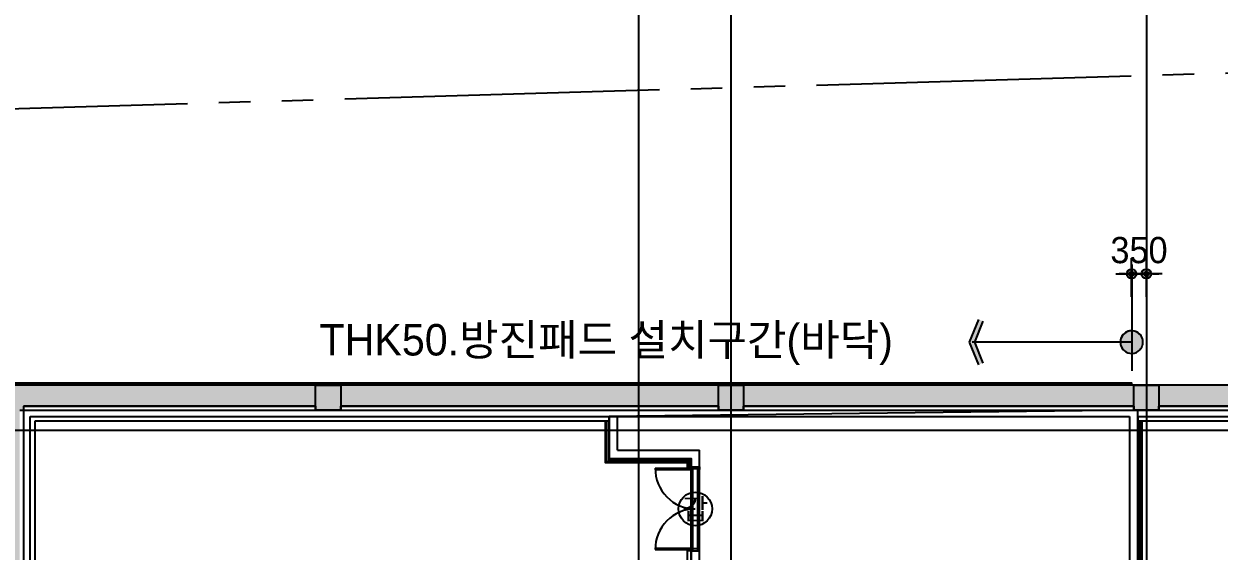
# Model space of a CAD drawing. Header units: metres. Extents: x 630750 to 860239, y 578133 to 726633.
# Drawn here: x 681554 to 710038, y 693304 to 705873 of the extents above; entities that cross this region are included whole.
import ezdxf
from ezdxf.enums import TextEntityAlignment as Align

# ---------------------------------------------------------------- set-up
doc = ezdxf.new("R2010")
doc.units = ezdxf.units.M
doc.header["$LTSCALE"] = 300
for name, pattern in [('CONTINOUS', [0]), ('HIDDEN', [2, 1, -1]), ('SITE$0$ACAD$0$DASHED', [19.05, 12.7, -6.35]), ('SITE$0$PROPERTY', [37.5, 25, -2.5, 2.5, -2.5, 2.5, -2.5]), ('업무시설_xr-base$0$CONTINOUS', [0])]:
    doc.linetypes.add(name, pattern=pattern)
doc.layers.get('Defpoints').update_dxf_attribs({"color": 8})
for name, color, linetype in [('A-CEN-1', 1, 'Continuous'), ('A-CON', 2, 'Continuous'), ('A-DIM', 7, 'Continuous'), ('A-DOR', 4, 'Continuous'), ('A-ELE-9', 9, 'Continuous'), ('A-ETC-1', 7, 'Continuous'), ('A-HAT-2', 8, 'Continuous'), ('A-SYM1', 7, 'Continuous'), ('A-TXT-S', 3, 'Continuous'), ('A-WAL-BLK', 3, 'Continuous'), ('A-WAL-DW', 7, 'Continuous'), ('A-WALL-CONC', 2, 'Continuous'), ('DIM', 7, 'Continuous'), ('ELE9', 9, 'Continuous'), ('KUK-DRYWALL', 4, 'Continuous'), ('KUK-공사제외', 252, 'CONTINOUS'), ('KUK-석고보드', 201, 'Continuous'), ('SITE$0$C-PROP', 72, 'SITE$0$ACAD$0$DASHED'), ('Text-갑', 7, 'Continuous')]:
    doc.layers.add(name, color=color, linetype=linetype)
doc.styles.add('TEXT(돋음)', font='')
doc.styles.add('돋움', font='')
doc.styles.get('TEXT(돋음)').set_extended_font_data('Dotum')
doc.styles.get('돋움').set_extended_font_data('Dotum')
doc.dimstyles.new('DIM250s', dxfattribs={"dimscale": 250, "dimtxt": 2.5, "dimasz": 0.6, "dimexe": 1.5, "dimexo": 2, "dimgap": 1, "dimtad": 1, "dimdec": 0, "dimzin": 0, "dimdsep": 46, "dimtxsty": 'TEXT(돋음)', "dimblk": 'Z_DOT', "dimcen": 1.5, "dimdle": 2, "dimclrd": 256, "dimclre": 256, "dimclrt": 3, "dimadec": 0, "dimazin": 0, "dimtfac": 1, "dimtdec": 0, "dimtix": 1, "dimtmove": 2, "dimatfit": 3, "dimldrblk": 'Z_DOT', "dimfxl": 1, "dimtolj": 1, "dimtzin": 0, "dimarcsym": 0})

# ---------------------------------------------------------------- blocks, each defined once
blk = doc.blocks.new('Z_DOT')
at = {"layer": 'DIM', "color": 7}
for p, q in [((0, -2.5), (0, 2.5)), ((-2.5, 0), (2.5, 0))]:
    blk.add_line(p, q, dxfattribs=at)
for radius in [0.75, 0.375]:
    blk.add_circle((0, 0), radius, dxfattribs=at)
blk = doc.blocks.new('*D124')
at = {"layer": 'A-DIM', "lineweight": -2, "transparency": 16777216}
for p, q in [((707954, 699364), (707954, 700288)), ((708304, 699364), (708304, 700288)), ((707804, 699913), (707654, 699913)), ((707954, 699913), (708304, 699913)), ((708454, 699913), (708604, 699913))]:
    blk.add_line(p, q, dxfattribs=at)
at = {"layer": 'Defpoints', "color": 0, "transparency": 16777216}
for p in [(708304, 699913), (707954, 698864), (708304, 698864)]:
    blk.add_point(p, dxfattribs=at)
at = {"layer": 'A-DIM', "lineweight": -2, "transparency": 16777216, "xscale": 150, "yscale": 150, "zscale": 150}
blk.add_blockref('Z_DOT', (707954, 699913), dxfattribs=at)
at = {"layer": 'A-DIM', "lineweight": -2, "transparency": 16777216, "xscale": 150, "yscale": 150, "zscale": 150, "rotation": 180}
blk.add_blockref('Z_DOT', (708304, 699913), dxfattribs=at)
at = {"layer": 'A-DIM', "color": 3, "transparency": 16777216, "insert": (708129, 700476), "char_height": 625, "attachment_point": 5, "style": 'TEXT(돋음)'}
blk.add_mtext('\\A1;350', dxfattribs=at)
blk = doc.blocks.new('*D197')
at = {"layer": 'A-DIM', "lineweight": -2, "transparency": 16777216}
for p, q in [((707954, 699364), (707954, 700288)), ((708304, 699364), (708304, 700288)), ((707804, 699913), (707654, 699913)), ((707954, 699913), (708304, 699913)), ((708454, 699913), (708604, 699913))]:
    blk.add_line(p, q, dxfattribs=at)
at = {"layer": 'Defpoints', "color": 0, "transparency": 16777216}
for p in [(708304, 699913), (707954, 698864), (708304, 698864)]:
    blk.add_point(p, dxfattribs=at)
at = {"layer": 'A-DIM', "lineweight": -2, "transparency": 16777216, "xscale": 150, "yscale": 150, "zscale": 150}
blk.add_blockref('Z_DOT', (707954, 699913), dxfattribs=at)
at = {"layer": 'A-DIM', "lineweight": -2, "transparency": 16777216, "xscale": 150, "yscale": 150, "zscale": 150, "rotation": 180}
blk.add_blockref('Z_DOT', (708304, 699913), dxfattribs=at)
at = {"layer": 'A-DIM', "color": 3, "transparency": 16777216, "insert": (708129, 700476), "char_height": 625, "attachment_point": 5, "style": 'TEXT(돋음)'}
blk.add_mtext('\\A1;350', dxfattribs=at)
blk = doc.blocks.new('con1')
at = {"layer": 'A-WALL-CONC', "linetype": '업무시설_xr-base$0$CONTINOUS'}
h = blk.add_hatch(color=253, dxfattribs=at)
h.dxf.hatch_style = 1
h.paths.add_polyline_path([(-374646, -269622), (-374446, -269622), (-374446, -269722), (-371796, -269722), (-371796, -267322), (-373346, -267322), (-373346, -267122), (-371796, -267122), (-371796, -260922), (-374446, -260922), (-374446, -267122), (-374346, -267122), (-374346, -267322), (-374446, -267322), (-374446, -268622), (-374646, -268622), (-374646, -260722), (-371596, -260722), (-371596, -269922), (-374646, -269922)], flags=17)
h.paths.add_polyline_path([(-391746, -248122), (-391746, -280472), (-393546, -280472), (-393546, -307972), (-398546, -307972), (-398546, -316999), (-351809, -331181), (-336470, -331181), (-334660, -325216), (-326598, -327662), (-326511, -327375), (-334860, -324841), (-335147, -325787), (-335530, -325670), (-335733, -326340), (-335350, -326456), (-336424, -329997), (-336807, -329881), (-337010, -330551), (-336628, -330667), (-336693, -330881), (-351764, -330881), (-352556, -330641), (-352397, -330114), (-353162, -329882), (-353322, -330408), (-362030, -327766), (-361870, -327240), (-362636, -327007), (-362795, -327534), (-374661, -323933), (-374501, -323407), (-375267, -323174), (-375427, -323701), (-380977, -322017), (-380817, -321490), (-381583, -321258), (-381742, -321784), (-392780, -318435), (-392649, -318004), (-393319, -317801), (-393362, -317945), (-397946, -316554), (-397946, -308572), (-393146, -308572), (-393146, -306522), (-391146, -306522), (-391146, -306122), (-392796, -306122), (-392796, -305522), (-393146, -305522), (-393146, -299422), (-391146, -299422), (-391146, -299022), (-393146, -299022), (-393146, -296322), (-392796, -296322), (-392796, -295622), (-393146, -295622), (-393146, -293122), (-391146, -293122), (-391146, -292722), (-393146, -292722), (-393146, -287472), (-391146, -287472), (-391146, -287072), (-393146, -287072), (-393146, -286422), (-392796, -286422), (-392796, -285722), (-393146, -285722), (-393146, -281172), (-392846, -281172), (-392846, -280872), (-391246, -280872), (-391246, -276472), (-391146, -276472), (-391146, -275872), (-391246, -275872), (-391246, -269872), (-391146, -269872), (-391146, -269272), (-391246, -269272), (-391246, -261372), (-391146, -261372), (-391146, -260772), (-391246, -260772), (-391246, -248722), (-391146, -248722), (-391146, -248622), (-384196, -248622), (-384196, -248722), (-383596, -248722), (-383596, -248622), (-374596, -248622), (-374596, -248722), (-373996, -248722), (-373996, -248622), (-364696, -248622), (-364696, -248722), (-364096, -248722), (-364096, -248622), (-354796, -248622), (-354796, -248722), (-354196, -248722), (-354196, -248622), (-344896, -248622), (-344896, -248722), (-344296, -248722), (-344296, -248622), (-334996, -248622), (-334996, -248722), (-334396, -248722), (-334396, -248622), (-325096, -248622), (-325096, -248722), (-324496, -248722), (-324496, -248622), (-318496, -248622), (-318496, -248722), (-317896, -248722), (-317896, -248622), (-309996, -248622), (-309996, -248722), (-309396, -248722), (-309396, -248622), (-302496, -248622), (-302496, -248722), (-301896, -248722), (-301896, -248522), (-299646, -248522), (-299646, -249472), (-302346, -249472), (-302346, -249672), (-299646, -249672), (-299646, -257472), (-302346, -257472), (-302346, -260722), (-302546, -260722), (-302546, -261422), (-302346, -261422), (-302346, -269222), (-302546, -269222), (-302546, -269922), (-302346, -269922), (-302346, -275822), (-302546, -275822), (-302546, -276522), (-302346, -276522), (-302346, -285722), (-302546, -285722), (-302546, -286422), (-302346, -286422), (-302346, -295622), (-302546, -295622), (-302546, -296322), (-302346, -296322), (-302346, -302072), (-302546, -302072), (-302546, -303072), (-302146, -303072), (-302146, -311972), (-302546, -311972), (-302546, -312972), (-302146, -312972), (-302146, -318572), (-302546, -318572), (-302546, -319572), (-302146, -319572), (-302146, -327072), (-302646, -327072), (-302646, -327872), (-302246, -327872), (-302246, -333872), (-302596, -333872), (-302596, -334572), (-302046, -334572), (-302046, -334903), (-302663, -334716), (-302721, -334907), (-301846, -335173), (-301846, -257872), (-299246, -257872), (-299246, -248122)])
h = blk.add_hatch(color=253, dxfattribs=at)
h.dxf.hatch_style = 1
h.paths.add_polyline_path([(-393546, -280472), (-393546, -307972), (-398546, -307972), (-398546, -316999), (-351809, -331181), (-336470, -331181), (-334660, -325216), (-326598, -327662), (-326511, -327375), (-334860, -324841), (-335147, -325787), (-335530, -325670), (-335733, -326340), (-335350, -326456), (-336424, -329997), (-336807, -329881), (-337010, -330551), (-336628, -330667), (-336693, -330881), (-351764, -330881), (-352556, -330641), (-352397, -330114), (-353162, -329882), (-353322, -330408), (-362030, -327766), (-361870, -327240), (-362636, -327007), (-362795, -327534), (-374661, -323933), (-374501, -323407), (-375267, -323174), (-375427, -323701), (-380977, -322017), (-380817, -321490), (-381583, -321258), (-381742, -321784), (-392780, -318435), (-392649, -318004), (-393319, -317801), (-393362, -317945), (-397946, -316554), (-397946, -308572), (-393146, -308572), (-393146, -306522), (-391146, -306522), (-391146, -306122), (-392796, -306122), (-392796, -305522), (-393146, -305522), (-393146, -299422), (-391146, -299422), (-391146, -299022), (-393146, -299022), (-393146, -296322), (-392796, -296322), (-392796, -295622), (-393146, -295622), (-393146, -293122), (-391146, -293122), (-391146, -292722), (-393146, -292722), (-393146, -287472), (-391146, -287472), (-391146, -287072), (-393146, -287072), (-393146, -286422), (-392796, -286422), (-392796, -285722), (-393146, -285722), (-393151, -281172), (-392846, -281172), (-392846, -280872), (-391246, -280872), (-391246, -276472), (-391146, -276472), (-391146, -275872), (-391246, -275872), (-391246, -269872), (-391146, -269872), (-391146, -269272), (-391246, -269272), (-391246, -261372), (-391146, -261372), (-391146, -260772), (-391246, -260772), (-391246, -248722), (-391146, -248722), (-391146, -248622), (-384196, -248622), (-384196, -248722), (-383596, -248722), (-383596, -248622), (-374596, -248622), (-374596, -248722), (-373996, -248722), (-373996, -248622), (-364696, -248622), (-364696, -248722), (-364096, -248722), (-364096, -248622), (-354796, -248622), (-354796, -248722), (-354196, -248722), (-354196, -248622), (-344896, -248622), (-344896, -248722), (-344296, -248722), (-344296, -248622), (-334996, -248622), (-334996, -248722), (-334396, -248722), (-334396, -248622), (-325096, -248622), (-325096, -248722), (-324496, -248722), (-324496, -248622), (-318496, -248622), (-318496, -248722), (-317896, -248722), (-317896, -248622), (-309996, -248622), (-309996, -248722), (-309396, -248722), (-309396, -248622), (-302496, -248622), (-302496, -248722), (-301896, -248722), (-301896, -248522), (-299646, -248522), (-299646, -249472), (-302346, -249472), (-302346, -249672), (-299646, -249672), (-299646, -257472), (-302346, -257472), (-302346, -260722), (-302546, -260722), (-302546, -261422), (-302346, -261422), (-302346, -269222), (-302546, -269222), (-302546, -269922), (-302346, -269922), (-302346, -275822), (-302546, -275822), (-302546, -276522), (-302346, -276522), (-302346, -285722), (-302546, -285722), (-302546, -286422), (-302346, -286422), (-302346, -295622), (-302546, -295622), (-302546, -296322), (-302346, -296322), (-302346, -302072), (-302546, -302072), (-302546, -303072), (-302146, -303072), (-302146, -311972), (-302546, -311972), (-302546, -312972), (-302146, -312972), (-302146, -318572), (-302546, -318572), (-302546, -319572), (-302146, -319572), (-302146, -327072), (-302646, -327072), (-302646, -327872), (-302246, -327872), (-302246, -333872), (-302596, -333872), (-302596, -334572), (-302046, -334572), (-302046, -334903), (-302663, -334716), (-302721, -334907), (-301846, -335173), (-301846, -257872), (-299246, -257872), (-299246, -248122), (-391746, -248122), (-391746, -280472)])
at = {"layer": 'A-CON'}
for points in [[(-391246, -248722), (-391146, -248722), (-391146, -248622), (-384196, -248622), (-384196, -248722), (-383596, -248722), (-383596, -248622), (-374596, -248622), (-374596, -248722), (-373996, -248722), (-373996, -248622), (-364696, -248622), (-364696, -248722), (-364096, -248722), (-364096, -248622), (-354796, -248622)], [(-301846, -335173), (-301846, -257872), (-299246, -257872), (-299246, -248122), (-391746, -248122)]]:
    blk.add_lwpolyline(points, dxfattribs=at)
for points in [[(-384196, -248122), (-383596, -248122), (-383596, -248722), (-384196, -248722)], [(-374596, -248122), (-373996, -248122), (-373996, -248722), (-374596, -248722)], [(-364696, -248122), (-364096, -248122), (-364096, -248722), (-364696, -248722)]]:
    blk.add_lwpolyline(points, close=True, dxfattribs=at)
at = {"layer": 'A-WALL-CONC'}
for p, q in [((-376396, -248122), (-391746, -248122)), ((-364096, -248122), (-376396, -248122)), ((-302496, -248122), (-364096, -248122)), ((-384196, -248622), (-391146, -248622)), ((-374596, -248622), (-383596, -248622)), ((-364696, -248622), (-373996, -248622)), ((-354796, -248622), (-364096, -248622))]:
    blk.add_line(p, q, dxfattribs=at)

msp = doc.modelspace()

# ---------------------------------------------------------------- hatches: boundary and pattern name
at = {"layer": 'A-ETC-1'}
for points in [[(704308.6, 698826.9), (704408.9, 698786.8), (704208.9, 698286.9), (704408.9, 697787), (704308.6, 697746.9), (704092.6, 698286.9)], [(707771.9, 698485.9, 1), (708136.9, 698088, 1)], [(708136.9, 698485.9, -1), (707771.9, 698088, -1)]]:
    msp.add_hatch(color=256, dxfattribs=at).paths.add_polyline_path(points)

# ---------------------------------------------------------------- linework, layer by layer
at = {"layer": 'A-CEN-1', "linetype": 'Continuous', "ltscale": 0.7}
msp.add_line((696204.4, 708258.8, 0), (696204.4, 636401.3, 0), dxfattribs=at)
at = {"layer": 'A-CEN-1', "linetype": 'Continuous'}
for p, q in [((698404.4, 708258.8), (698404.4, 667379.2)), ((708304.4, 708258.8), (708304.4, 640745.8)), ((796986.4, 696181.7), (657202.6, 696181.7))]:
    msp.add_line(p, q, dxfattribs=at)
at = {"layer": 'A-CON'}
for points in [[(688504.4, 697260.2), (689104.4, 697260.2), (689104.4, 696660.2), (688504.4, 696660.2)], [(698104.4, 697260.2), (698704.4, 697260.2), (698704.4, 696660.2), (698104.4, 696660.2)], [(708004.4, 697260.2), (708604.4, 697260.2), (708604.4, 696660.2), (708004.4, 696660.2)]]:
    msp.add_lwpolyline(points, close=True, dxfattribs=at)
at = {"layer": 'A-DIM', "color": 6, "linetype": 'HIDDEN', "const_width": 50}
msp.add_lwpolyline([(707954.4, 697285.2), (680929.4, 697285.2), (680929.4, 664935.2), (679129.4, 664935.2), (679129.4, 637435.2), (674129.4, 637435.2), (674129.4, 628364.9), (679850, 626629), (679850, 626629), (707932.6, 618107.6)], dxfattribs=at)
msp.add_lwpolyline([(707954.4, 697285.2), (680929.4, 697285.2), (680929.4, 664935.2), (679129.4, 664935.2), (679129.4, 637435.2), (674129.4, 637435.2), (674129.4, 628364.9), (679850, 626629), (679850, 626629), (707932.6, 618107.6)], dxfattribs=at)
at = {"layer": 'A-DOR'}
for p, q in [((696599.5, 695280.2), (697454.4, 695280.2)), ((696599.5, 695250.3), (697454.4, 695250.3)), ((697454.4, 695280.2), (697454.4, 695250.3)), ((697654.4, 695280.2), (697654.4, 695250.3)), ((696599.5, 693370.2), (697454.4, 693370.2)), ((696599.5, 693340.2), (697454.4, 693340.2)), ((697454.4, 693370.2), (697454.4, 693340.2))]:
    msp.add_line(p, q, dxfattribs=at)
for points in [[(697454.4, 695310.2), (697654.4, 695310.2), (697654.4, 695280.2), (697609.4, 695280.2), (697609.4, 695265.2), (697499.4, 695265.2), (697499.4, 695280.2), (697454.4, 695280.2)], [(697454.4, 693310.2), (697654.4, 693310.2), (697654.4, 693340.2), (697609.4, 693340.2), (697609.4, 693355.2), (697499.4, 693355.2), (697499.4, 693340.2), (697454.4, 693340.2)]]:
    msp.add_lwpolyline(points, close=True, dxfattribs=at)
for centre, start, end in [((697554.4, 695265.2), 179.10004, 270), ((697554.4, 693355.2), 90, 180.89995)]:
    msp.add_arc(centre, 955, start, end, dxfattribs=at)
at = {"layer": 'A-ELE-9'}
for p, q in [((697454.4, 693340.2), (697454.4, 695280.2)), ((697654.4, 693340.2), (697654.4, 695280.2))]:
    msp.add_line(p, q, dxfattribs=at)
at = {"layer": 'A-ETC-1'}
for p, q in [((707954.4, 700139.8), (707954.4, 697600.3)), ((704092.6, 698286.9), (704308.6, 698826.9)), ((704408.9, 698786.8), (704208.9, 698286.9)), ((704308.6, 697746.9), (704092.6, 698286.9)), ((707954.4, 698286.9), (704150.7, 698286.9)), ((704208.9, 698286.9), (704408.9, 697787))]:
    msp.add_line(p, q, dxfattribs=at)
for start, end in [(42.53473, 222.53473), (137.46527, 317.46527), (317.46527, 137.46527)]:
    msp.add_arc((707954.4, 698286.9), 270, start, end, dxfattribs=at)
at = {"layer": 'A-HAT-2'}
msp.add_lwpolyline([(707954.4, 697260.2), (707954.4, 697310.2), (680904.4, 697310.2), (680904.4, 664960.2), (679104.4, 664960.2), (679104.4, 637460.2), (674104.4, 637460.2), (674104.4, 628346.4), (679866.7, 626597.8), (679866.7, 626597.8), (707925.4, 618083.7)], dxfattribs=at)
at = {"layer": 'A-SYM1'}
msp.add_lwpolyline([(707954.4, 697260.2, 0, 250, 0), (707367.4, 697727.1, 0, 0, 0), (704208.3, 700260.2, 0, 0, 0), (677954.4, 700260.2, 0, 0, 0), (677954.4, 672527.8, 0, 0, 0), (676154.4, 672527.8, 0, 0, 0), (676154.4, 640410.2, 0, 0, 0), (671854.4, 640410.2, 0, 0, 0), (671854.4, 625996.8, 0, 0, 0), (703521.1, 616364.2, 0, 0, 0), (707279.9, 617870.1, 250, 0, 0), (707977.2, 618146.3, 0, 0, 0)], format="xyseb", dxfattribs=at)
at = {"layer": 'A-WAL-BLK'}
for p, q in [((681554.4, 696660.2), (770504.4, 696660.2)), ((681554.4, 664510.2), (681554.4, 696660.2)), ((681704.4, 696510.2), (707904.4, 696510.2)), ((681704.4, 664310.2), (681704.4, 696510.2)), ((695504.4, 695510.2), (695504.4, 696510.2)), ((695704.4, 695710.2), (695704.4, 696510.2)), ((707904.4, 696510.2), (707904.4, 684710.2)), ((708104.4, 696510.2), (770354.4, 696510.2)), ((708104.4, 696510.2), (708104.4, 692160.2)), ((695704.4, 695710.2), (697654.4, 695710.2)), ((697654.4, 692210.2), (697654.4, 695710.2)), ((695504.4, 695510.2), (697454.4, 695510.2)), ((697454.4, 692010.2), (697454.4, 695510.2))]:
    msp.add_line(p, q, dxfattribs=at)
at = {"layer": 'A-WAL-DW'}
for p, q in [((681824.4, 696410.2), (695504.4, 696410.2)), ((681824.4, 664190.2), (681824.4, 696410.2)), ((708104.4, 696410.2), (738204.5, 696410.2))]:
    msp.add_line(p, q, dxfattribs=at)
at = {"layer": 'ELE9'}
for p, q in [((697499.4, 693340.2), (697499.4, 695280.2)), ((697609.4, 695280.2), (697609.4, 693340.2))]:
    msp.add_line(p, q, dxfattribs=at)
at = {"layer": 'KUK-DRYWALL'}
for p, q in [((695434.4, 696410.2), (695434.4, 695440.2)), ((695484.4, 696410.2), (695484.4, 695440.2)), ((708124.4, 696410.2), (708124.4, 692280.2)), ((708174.4, 696410.2), (708174.4, 692280.2)), ((695434.4, 695440.2), (697434.4, 695440.2)), ((695484.4, 695490.2), (697434.4, 695490.2)), ((697384.4, 695440.2), (697384.4, 695335.2)), ((697434.4, 695335.2), (697384.4, 695335.2)), ((697434.4, 695490.2), (697434.4, 695335.2))]:
    msp.add_line(p, q, dxfattribs=at)
at = {"layer": 'KUK-공사제외'}
msp.add_lwpolyline([(698054.4, 673610.2), (702924.4, 673231.1), (702924.2, 687060.2), (708104.4, 687060.2), (708104.5, 696660.2), (695504.4, 696510.2), (695504.4, 695510.2), (697454.4, 695510.2), (697454.4, 692010.2), (698004.4, 692010.2), (698004.4, 691410.2), (698054.4, 691410.2), (698054.4, 673610.2)], dxfattribs=at)
at = {"layer": 'KUK-석고보드', "ltscale": 10}
for p, q in [((708186.9, 696410.2), (708186.9, 692292.7)), ((708199.4, 696410.2), (708199.4, 692305.2)), ((697454.4, 695335.2), (697384.4, 695335.2))]:
    msp.add_line(p, q, dxfattribs=at)
for points in [[(695409.4, 696410.2), (695409.4, 695415.2), (697359.4, 695415.2), (697359.4, 695310.2), (697454.4, 695310.2)], [(695421.9, 696410.2), (695421.9, 695427.7), (697371.9, 695427.7), (697371.9, 695322.7), (697454.4, 695322.7)], [(697454.4, 693310.2), (697359.4, 693310.2), (697359.4, 691915.2), (697909.4, 691915.2), (697909.4, 687210.2)]]:
    msp.add_lwpolyline(points, dxfattribs=at)
at = {"layer": 'SITE$0$C-PROP', "color": 9, "linetype": 'SITE$0$PROPERTY'}
msp.add_lwpolyline([(744566.3, 699297.5), (743637.2, 699678.1), (742725.8, 700116), (741841.6, 700608.4), (741003, 701180.8), (740192.4, 701776), (739403.1, 702406.5), (738660.2, 703085.6), (737843.7, 703661.7), (736981.6, 704157.7), (736064.2, 704576.5), (735130, 704906.4), (734159.6, 705153.2), (733169.3, 705301.5), (732159.9, 705319.7), (731445.3, 705309.8), (730433.6, 705286.8), (674329.2, 703642.4)], dxfattribs=at)
at = {"layer": 'Text-갑', "color": 1}
msp.add_circle((697554.4, 694310.2, 280), 400, dxfattribs=at)

# ---------------------------------------------------------------- block references
at = {"layer": 'A-CON'}
msp.add_blockref('con1', (1072700.2, 945382.4), dxfattribs=at)

# ---------------------------------------------------------------- texts
at = {"layer": 'A-TXT-S', "color": 3, "style": '돋움'}
msp.add_text('THK50.방진패드 설치구간(바닥)', height=750, dxfattribs=at).set_placement((688600.4, 698342.6), align=Align.MIDDLE_LEFT)
at = {"layer": 'Text-갑', "style": 'TEXT(돋음)'}
msp.add_text('갑', height=500, dxfattribs=at).set_placement((697554.4, 694304.8, 280), align=Align.MIDDLE_CENTER)

# ---------------------------------------------------------------- dimensions: what is measured, and where the dimension line sits
at = {"layer": 'A-DIM'}
for picture in ['*D124', '*D197']:
    dim = msp.add_linear_dim(base=(708304.4, 699913.2), p1=(707954.4, 698863.7), p2=(708304.4, 698863.7), dimstyle='DIM250s', dxfattribs=at)
    dim.commit()
    dim.dimension.update_dxf_attribs({"geometry": picture, "text_midpoint": (708129.4, 700476.1)})

doc.saveas('drawing.dxf')
